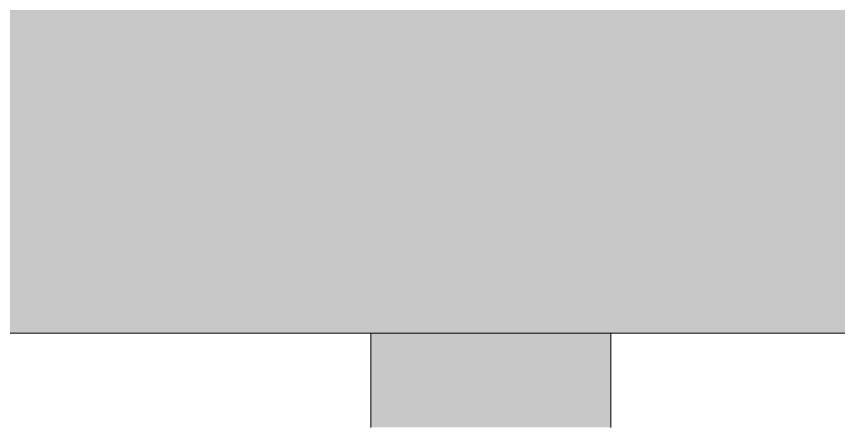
# Model space of a CAD drawing. Header units: millimetres. Extents: x -11450 to 1579, y -1115 to 3078.
# Drawn here: x -6239 to -6102.1, y 1384.8 to 1452.7 of the extents above; entities that cross this region are included whole.
import ezdxf

# ---------------------------------------------------------------- set-up
doc = ezdxf.new("R2010")
doc.units = ezdxf.units.MM
doc.layers.add('A-WALL-____-OTLN', color=113, linetype='Continuous', lineweight=20)
doc.layers.add('G-XREF-____-OTLN', color=8, linetype='Continuous', lineweight=9)

# ---------------------------------------------------------------- blocks, each defined once
blk = doc.blocks.new('SLM 0100 frame 19_02_26 - ASY SLM 0100 frame_iam-1661710-Разрез 11')
at = {"layer": 'G-XREF-____-OTLN'}
h = blk.add_hatch(color=256, dxfattribs=at)
h.paths.add_polyline_path([(-6177.79, 1384.31), (-6176, 1384.31), (-6176, 1400), (-6180, 1400), (-6180, 1384.31), (-6178.83, 1384.31)])
h.paths.add_polyline_path([(-6178.75, 2050), (-6176, 2050), (-6176, 2105), (-6180, 2105), (-6179.97, 2050), (-6178.83, 2050)])
h = blk.add_hatch(color=256, dxfattribs=at)
h.paths.add_polyline_path([(-6144, 1384.31), (-6144, 1400), (-6176, 1400), (-6176, 1384.31), (-6168.46, 1384.31)])
h.paths.add_polyline_path([(-6176, 2050), (-6144, 2050), (-6144, 2105), (-6176, 2105), (-6176, 2096.44)])
h = blk.add_hatch(color=256, dxfattribs=at)
h.paths.add_polyline_path([(-6142.96, 1384.31), (-6140, 1384.31), (-6140, 1400), (-6144, 1400), (-6144, 1384.31)])
h.paths.add_polyline_path([(-6143.92, 2050), (-6140, 2050), (-6140, 2105), (-6144, 2105), (-6144, 2050)])
h = blk.add_hatch(color=256, dxfattribs=at)
h.paths.add_polyline_path([(-5900, 1404), (-5572.25, 1404), (-5572.25, 1436), (-5900, 1436)])
h.paths.add_polyline_path([(-6168.46, 1404), (-5940, 1404), (-5940, 1436), (-6540, 1436), (-6540, 1404), (-6220.06, 1404)])
h.paths.add_polyline_path([(-7200.44, 1404), (-7190.12, 1404), (-7190.12, 1436), (-7260, 1436), (-7260, 1404), (-7252.04, 1404)])
h.paths.add_polyline_path([(-6839.25, 1404), (-6580, 1404), (-6580, 1436), (-6875.42, 1436), (-6881.42, 1430), (-6881.42, 1404), (-6849.42, 1404)])
h.paths.add_polyline_path([(-7032.92, 1404), (-7032.91, 1416.31), (-7032.27, 1416.31), (-7032.27, 1436), (-7036.71, 1436), (-7036.47, 1416.31), (-7035.42, 1416.31), (-7035.42, 1404)])
h.paths.add_polyline_path([(-6891.42, 1430), (-6891.42, 1434.14), (-6889.56, 1436), (-6936.54, 1436), (-6936.54, 1430), (-6916.65, 1430)])
for p, q in [((-6180, 1400), (-6180, 1384.31)), ((-6140, 1384.31), (-6140, 1400))]:
    blk.add_line(p, q, dxfattribs=at)
blk = doc.blocks.new('SLM 0100 frame 19_02_26 - Standard-1660941-Разрез 11')
blk.add_blockref('SLM 0100 frame 19_02_26 - ASY SLM 0100 frame_iam-1661710-Разрез 11', (0, 0))

msp = doc.modelspace()

# ---------------------------------------------------------------- hatches: boundary and pattern name
at = {"layer": 'A-WALL-____-OTLN'}
h = msp.add_hatch(color=256, dxfattribs=at)
h.paths.add_polyline_path([(-6791, 1400), (-6580, 1400), (-6580, 2050), (-6791, 2050), (-6791, 1535.7636)])
h.paths.add_polyline_path([(-6540, 1400), (-5940, 1400), (-5940, 2050), (-6540, 2050), (-6540, 1430.6366)])
h.paths.add_polyline_path([(-5900, 1400), (-5386, 1400), (-5386, 2050), (-5900, 2050), (-5900, 1535.7636)])
h.paths.add_polyline_path([(-6222.5098, 1580), (-6337.5098, 1580), (-6341.0454, 1581.4645), (-6342.5098, 1585), (-6342.1133, 1652.5), (-6336.3098, 1652.5), (-6333.5355, 1655.3257), (-6336.3098, 1658.1), (-6342.5098, 1658.1), (-6342.5098, 1765), (-6341.0454, 1768.5355), (-6337.5098, 1770), (-6290.0098, 1770), (-6290.0098, 1780), (-6270.0098, 1780), (-6270.0098, 1770), (-6222.5098, 1770), (-6218.9743, 1768.5355), (-6217.5098, 1765), (-6217.9063, 1658.1), (-6223.7098, 1658.1), (-6226.4841, 1655.2743), (-6223.7098, 1652.5), (-6217.5098, 1652.5), (-6217.5098, 1585), (-6218.9743, 1581.4645), (-6220.0638, 1581.0132)])
h.paths.add_polyline_path([(-5622.5098, 1580), (-5737.5098, 1580), (-5741.0454, 1581.4645), (-5742.5098, 1585), (-5742.5098, 1652.5), (-5736.3098, 1652.5), (-5733.5355, 1655.3257), (-5736.3098, 1658.1), (-5742.5098, 1658.1), (-5742.5098, 1765), (-5741.0454, 1768.5355), (-5737.5098, 1770), (-5690.0098, 1770), (-5690.0098, 1780), (-5670.0098, 1780), (-5670.0098, 1770), (-5622.5098, 1770), (-5618.9743, 1768.5355), (-5617.5098, 1765), (-5617.9063, 1658.1), (-5623.7098, 1658.1), (-5626.4841, 1655.2743), (-5623.7098, 1652.5), (-5617.5098, 1652.5), (-5617.5098, 1585), (-5618.9743, 1581.4645)])

# ---------------------------------------------------------------- linework, layer by layer
msp.add_line((-6540, 1400), (-5940, 1400), dxfattribs=at)

# ---------------------------------------------------------------- block references
at = {"layer": 'G-XREF-____-OTLN'}
msp.add_blockref('SLM 0100 frame 19_02_26 - Standard-1660941-Разрез 11', (0, 0), dxfattribs=at)

doc.saveas('drawing.dxf')
